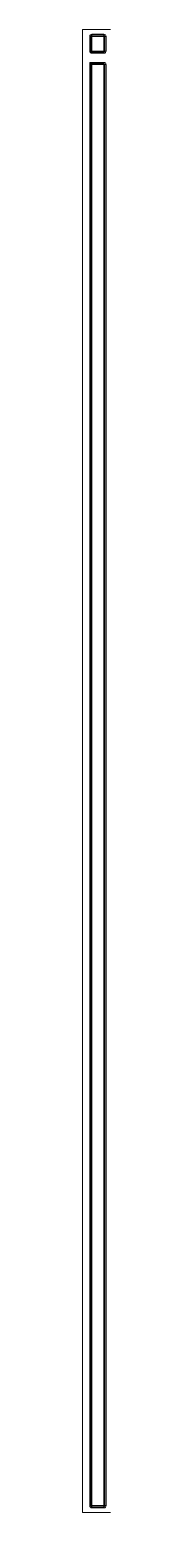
# Model space of a CAD drawing. Header units: inches. Extents: x 352 to 11605, y -941 to 2503.
# Drawn here: x 11118.3 to 11119.4, y 1619.5 to 1675 of the extents above; entities that cross this region are included whole.
import ezdxf

# ---------------------------------------------------------------- set-up
doc = ezdxf.new("R2010")
doc.units = ezdxf.units.IN
doc.header["$MEASUREMENT"] = 0

msp = doc.modelspace()

# ---------------------------------------------------------------- linework, layer by layer
at = {"linetype": 'Continuous', "lineweight": 20, "extrusion": (0, 1, -2.22045e-16)}
for p, q in [((11119.393, 1674.964, 22.568), (11118.338, 1674.964, 22.568)), ((11118.338, 1674.964, 22.568), (11118.338, 1619.483, 22.568)), ((11118.612, 1674.711, 22.568), (11118.612, 1674.163, 22.568)), ((11118.612, 1674.711, 22.568), (11118.655, 1674.711, 22.568)), ((11118.655, 1674.163, 22.568), (11118.655, 1674.711, 22.568)), ((11118.697, 1674.711, 22.568), (11118.655, 1674.711, 22.568)), ((11119.14, 1674.796, 22.568), (11118.697, 1674.796, 22.568)), ((11118.697, 1674.753, 22.568), (11118.697, 1674.796, 22.568)), ((11118.697, 1674.753, 22.568), (11118.697, 1674.711, 22.568)), ((11118.697, 1674.753, 22.568), (11119.14, 1674.753, 22.568)), ((11118.697, 1674.711, 22.568), (11119.14, 1674.711, 22.568)), ((11118.697, 1674.163, 22.568), (11118.697, 1674.711, 22.568)), ((11119.14, 1674.796, 22.568), (11119.14, 1674.753, 22.568)), ((11119.14, 1674.711, 22.568), (11119.14, 1674.753, 22.568)), ((11119.182, 1674.711, 22.568), (11119.14, 1674.711, 22.568)), ((11119.14, 1674.711, 22.568), (11119.14, 1674.163, 22.568)), ((11119.182, 1674.711, 22.568), (11119.224, 1674.711, 22.568)), ((11119.182, 1674.711, 22.568), (11119.182, 1674.163, 22.568)), ((11119.224, 1674.163, 22.568), (11119.224, 1674.711, 22.568)), ((11118.655, 1674.163, 22.568), (11118.612, 1674.163, 22.568)), ((11118.655, 1674.163, 22.568), (11118.697, 1674.163, 22.568)), ((11118.697, 1674.163, 22.568), (11118.697, 1674.121, 22.568)), ((11119.14, 1674.163, 22.568), (11118.697, 1674.163, 22.568)), ((11118.697, 1674.079, 22.568), (11118.697, 1674.121, 22.568)), ((11119.14, 1674.121, 22.568), (11118.697, 1674.121, 22.568)), ((11118.697, 1674.079, 22.568), (11119.14, 1674.079, 22.568)), ((11119.14, 1674.121, 22.568), (11119.14, 1674.163, 22.568)), ((11119.14, 1674.163, 22.568), (11119.182, 1674.163, 22.568)), ((11119.14, 1674.121, 22.568), (11119.14, 1674.079, 22.568)), ((11119.224, 1674.163, 22.568), (11119.182, 1674.163, 22.568)), ((11118.612, 1673.741, 22.568), (11118.612, 1619.736, 22.568)), ((11118.612, 1673.741, 22.568), (11118.655, 1673.699, 22.568)), ((11119.14, 1673.741, 22.568), (11118.612, 1673.741, 22.568)), ((11118.697, 1673.657, 22.568), (11118.655, 1673.699, 22.568)), ((11118.655, 1619.736, 22.568), (11118.655, 1673.699, 22.568)), ((11118.655, 1673.699, 22.568), (11119.14, 1673.699, 22.568)), ((11118.697, 1619.736, 22.568), (11118.697, 1673.657, 22.568)), ((11118.697, 1673.657, 22.568), (11119.14, 1673.657, 22.568)), ((11119.14, 1673.741, 22.568), (11119.14, 1673.699, 22.568)), ((11119.14, 1673.657, 22.568), (11119.14, 1673.699, 22.568)), ((11119.182, 1673.657, 22.568), (11119.14, 1673.657, 22.568)), ((11119.14, 1673.657, 22.568), (11119.14, 1619.736, 22.568)), ((11119.182, 1673.657, 22.568), (11119.224, 1673.657, 22.568)), ((11119.182, 1673.657, 22.568), (11119.182, 1619.736, 22.568)), ((11119.224, 1619.736, 22.568), (11119.224, 1673.657, 22.568)), ((11118.655, 1619.736, 22.568), (11118.612, 1619.736, 22.568)), ((11118.655, 1619.736, 22.568), (11118.697, 1619.736, 22.568)), ((11118.697, 1619.736, 22.568), (11118.697, 1619.694, 22.568)), ((11119.14, 1619.736, 22.568), (11118.697, 1619.736, 22.568)), ((11118.697, 1619.652, 22.568), (11118.697, 1619.694, 22.568)), ((11119.14, 1619.694, 22.568), (11118.697, 1619.694, 22.568)), ((11118.697, 1619.652, 22.568), (11119.14, 1619.652, 22.568)), ((11119.14, 1619.694, 22.568), (11119.14, 1619.736, 22.568)), ((11119.14, 1619.736, 22.568), (11119.182, 1619.736, 22.568)), ((11119.14, 1619.694, 22.568), (11119.14, 1619.652, 22.568)), ((11119.224, 1619.736, 22.568), (11119.182, 1619.736, 22.568)), ((11118.338, 1619.483, 22.568), (11119.393, 1619.483, 22.568))]:
    msp.add_line(p, q, dxfattribs=at)
at = {"linetype": 'Continuous', "lineweight": 20}
for centre, radius, start, end in [((11118.697, 1674.711, 22.568), 0.0843, 90, 180), ((11118.697, 1674.711, 22.568), 0.0422, 90, 180), ((11119.14, 1674.711, 22.568), 0.0843, 0, 90), ((11119.14, 1674.711, 22.568), 0.0422, 0, 90), ((11118.697, 1674.163, 22.568), 0.0843, 180, 270), ((11118.697, 1674.163, 22.568), 0.0422, 180, 270), ((11119.14, 1674.163, 22.568), 0.0843, 270, 0), ((11119.14, 1674.163, 22.568), 0.0422, 270, 0), ((11119.14, 1673.657, 22.568), 0.0843, 0, 90), ((11119.14, 1673.657, 22.568), 0.0422, 0, 90), ((11118.697, 1619.736, 22.568), 0.0843, 180, 270), ((11118.697, 1619.736, 22.568), 0.0422, 180, 270), ((11119.14, 1619.736, 22.568), 0.0422, 270, 0), ((11119.14, 1619.736, 22.568), 0.0843, 270, 0)]:
    msp.add_arc(centre, radius, start, end, dxfattribs=at)

doc.saveas('drawing.dxf')
